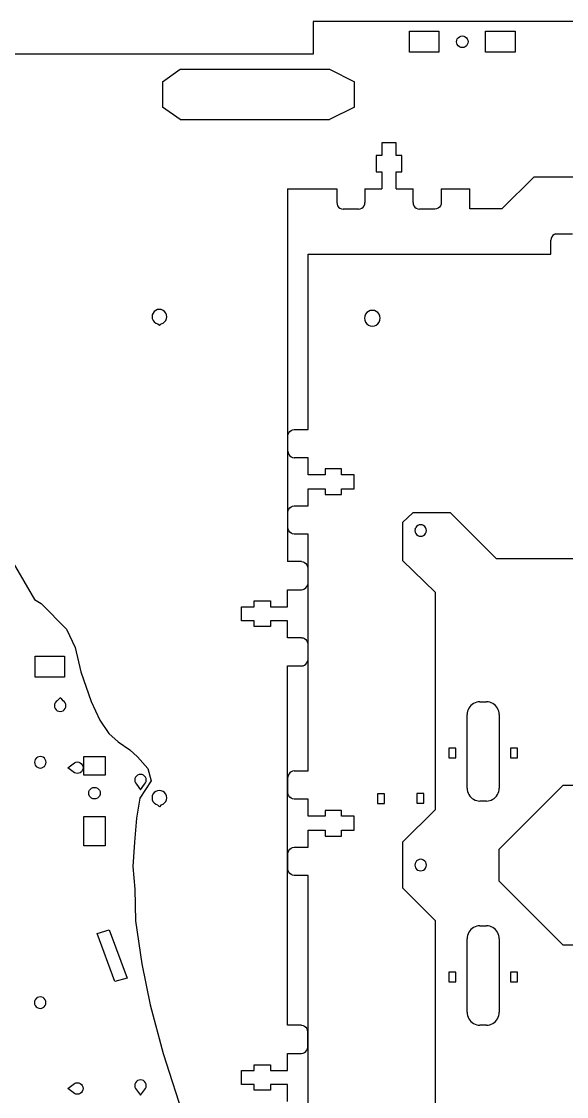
# Model space of a CAD drawing. Extents: x -217 to 647, y -204 to 340.
# Drawn here: x 221.5 to 391.5, y 4.4 to 339.5 of the extents above; entities that cross this region are included whole.
import ezdxf

# ---------------------------------------------------------------- set-up
doc = ezdxf.new("R2010")
doc.units = 0
doc.layers.add('Layer_1', color=7, linetype='CONTINUOUS')

msp = doc.modelspace()

# ---------------------------------------------------------------- linework, layer by layer
at = {"layer": 'Layer_1', "color": 3}
for p, q in [((312.513613, 339.543405), (312.510226, 329.389685)), ((511.444579, 339.530847), (312.513613, 339.543405)), ((312.510226, 329.389685), (181.555644, 329.39595))]:
    msp.add_line(p, q, dxfattribs=at)
at = {"layer": 'Layer_1', "color": 7}
for p, q in [((342.511126, 329.931298), (342.511126, 336.51811)), ((342.511126, 336.51811), (351.711062, 336.51811)), ((351.711062, 336.51811), (351.711062, 329.931298)), ((366.310954, 329.931298), (366.310954, 336.51811)), ((366.310954, 336.51811), (375.510919, 336.51811)), ((375.510919, 336.51811), (375.510919, 329.931298)), ((357.209316, 333.224662), (357.270699, 333.690074)), ((357.270699, 332.759305), (357.209316, 333.224662)), ((357.270699, 333.690074), (357.450672, 334.123765)), ((357.450672, 332.325643), (357.270699, 332.759305)), ((357.450672, 334.123765), (357.736987, 334.496157)), ((357.736987, 331.95325), (357.450672, 332.325643)), ((357.736987, 334.496157), (358.110169, 334.781907)), ((358.110169, 331.667472), (357.736987, 331.95325)), ((358.110169, 334.781907), (358.544678, 334.96157)), ((358.544678, 334.96157), (359.011022, 335.022784)), ((359.011022, 335.022784), (359.477338, 334.96157)), ((359.477338, 334.96157), (359.911848, 334.781907)), ((359.911848, 334.781907), (360.285002, 334.496157)), ((360.285002, 331.95325), (359.911848, 331.667472)), ((360.285002, 334.496157), (360.571316, 334.123765)), ((360.571316, 332.325643), (360.285002, 331.95325)), ((360.571316, 334.123765), (360.751346, 333.690074)), ((360.751346, 332.759305), (360.571316, 332.325643)), ((360.751346, 333.690074), (360.812729, 333.224662)), ((360.812729, 333.224662), (360.751346, 332.759305)), ((351.711062, 329.931298), (342.511126, 329.931298)), ((358.544678, 331.48781), (358.110169, 331.667472)), ((359.011022, 331.426567), (358.544678, 331.48781)), ((359.477338, 331.48781), (359.011022, 331.426567)), ((359.911848, 331.667472), (359.477338, 331.48781)), ((375.510919, 329.931298), (366.310954, 329.931298)), ((265.442926, 320.724334), (271.025902, 324.650214)), ((271.025902, 324.650214), (317.626407, 324.650214)), ((317.626407, 324.650214), (325.395759, 320.724334)), ((265.442926, 320.724334), (265.442926, 312.872545)), ((325.395759, 312.872545), (325.395759, 320.724334)), ((271.025902, 308.946664), (265.442926, 312.872545)), ((325.395759, 312.872545), (317.626407, 308.946664)), ((271.025902, 308.946664), (317.626407, 308.946664)), ((262.29032, 248.101026), (262.212346, 247.509347)), ((262.519104, 248.652444), (262.29032, 248.101026)), ((262.883077, 249.12596), (262.519104, 248.652444)), ((263.357418, 249.489321), (262.883077, 249.12596)), ((263.909878, 249.717783), (263.357418, 249.489321)), ((264.502706, 249.795756), (263.909878, 249.717783)), ((265.095571, 249.717926), (264.502706, 249.795756)), ((265.648102, 249.489644), (265.095571, 249.717926)), ((266.122551, 249.126426), (265.648102, 249.489644)), ((266.486667, 248.652982), (266.122551, 249.126426)), ((266.715595, 248.101637), (266.486667, 248.652982)), ((266.793713, 247.509993), (266.715595, 248.101637)), ((328.82507, 248.261639), (328.580327, 247.67075)), ((329.214424, 248.769046), (328.82507, 248.261639)), ((329.721831, 249.1584), (329.214424, 248.769046)), ((330.31272, 249.403171), (329.721831, 249.1584)), ((330.946845, 249.486653), (330.31272, 249.403171)), ((331.580942, 249.403171), (330.946845, 249.486653)), ((332.17183, 249.1584), (331.580942, 249.403171)), ((332.679238, 248.769046), (332.17183, 249.1584)), ((333.068591, 248.261639), (332.679238, 248.769046)), ((333.313363, 247.67075), (333.068591, 248.261639)), ((262.212346, 247.509347), (262.290499, 246.917632)), ((262.290499, 246.917632), (262.519428, 246.366286)), ((262.519428, 246.366286), (262.883508, 245.892878)), ((262.883508, 245.892878), (263.357993, 245.529624)), ((263.357993, 245.529624), (263.910452, 245.301342)), ((264.503353, 244.718462), (263.910452, 245.301342)), ((265.096253, 245.301486), (264.503353, 244.718462)), ((265.096253, 245.301486), (265.648676, 245.529947)), ((265.648676, 245.529947), (266.123054, 245.893345)), ((266.123054, 245.893345), (266.487026, 246.366896)), ((266.487026, 246.366896), (266.715739, 246.918242)), ((266.715739, 246.918242), (266.793713, 247.509993)), ((328.580327, 247.67075), (328.496845, 247.036653)), ((328.496845, 247.036653), (328.580327, 246.402528)), ((328.580327, 246.402528), (328.82507, 245.81164)), ((328.82507, 245.81164), (329.214424, 245.304232)), ((329.214424, 245.304232), (329.721831, 244.914879)), ((329.721831, 244.914879), (330.31272, 244.670135)), ((331.580942, 244.670135), (332.17183, 244.914879)), ((332.17183, 244.914879), (332.679238, 245.304232)), ((332.679238, 245.304232), (333.068591, 245.81164)), ((333.068591, 245.81164), (333.313363, 246.402528)), ((333.396844, 247.036653), (333.313363, 247.67075)), ((333.313363, 246.402528), (333.396844, 247.036653)), ((330.31272, 244.670135), (330.946845, 244.586654)), ((330.946845, 244.586654), (331.580942, 244.670135)), ((344.295899, 181.299009), (344.234601, 180.834076)), ((344.295899, 181.299009), (344.475731, 181.732277)), ((344.761792, 182.10433), (344.475731, 181.732277)), ((345.134579, 182.389826), (344.761792, 182.10433)), ((345.56875, 182.569292), (345.134579, 182.389826)), ((345.615288, 182.570195), (345.56875, 182.570195)), ((346.034558, 182.630477), (345.615288, 182.570195)), ((346.500394, 182.569292), (346.034558, 182.630477)), ((346.934564, 182.389826), (346.500394, 182.569292)), ((347.307352, 182.10433), (346.934564, 182.389826)), ((347.593384, 181.732277), (347.307352, 182.10433)), ((347.773216, 181.299009), (347.593384, 181.732277)), ((347.834543, 180.834076), (347.773216, 181.299009)), ((344.234601, 180.834076), (344.295899, 180.369144)), ((344.295899, 180.369144), (344.475731, 179.935904)), ((344.475731, 179.935904), (344.761792, 179.563822)), ((344.761792, 179.563822), (345.134579, 179.278355)), ((345.134579, 179.278355), (345.56875, 179.09889)), ((345.56875, 179.09889), (346.034558, 179.037676)), ((346.034558, 179.037676), (346.500394, 179.09889)), ((346.500394, 179.09889), (346.934564, 179.278355)), ((346.934564, 179.278355), (347.307352, 179.563822)), ((347.307352, 179.563822), (347.593384, 179.935904)), ((347.593384, 179.935904), (347.773216, 180.369144)), ((347.773216, 180.369144), (347.834543, 180.834076)), ((225.719245, 141.705907), (234.900865, 141.705907)), ((225.719245, 135.105915), (225.719245, 141.705907)), ((234.900865, 141.705907), (234.900865, 135.105915)), ((234.900865, 135.105915), (225.719245, 135.105915)), ((232.278569, 127.486197), (231.992565, 127.114087)), ((232.651328, 127.771749), (232.278569, 127.486197)), ((233.085414, 128.212806), (232.651328, 127.771749)), ((233.551307, 128.670938), (233.085414, 128.212806)), ((234.017199, 128.212919), (233.551307, 128.670938)), ((234.451313, 127.772003), (234.017199, 128.212919)), ((234.824157, 127.486564), (234.451313, 127.772003)), ((235.110246, 127.114567), (234.824157, 127.486564)), ((364.022696, 127.40354), (363.509532, 127.301686)), ((364.544836, 127.437688), (364.022696, 127.40354)), ((364.544836, 127.437688), (366.544747, 127.437688)), ((367.066943, 127.40354), (366.544747, 127.437688)), ((367.580051, 127.301686), (367.066943, 127.40354)), ((231.812846, 126.680848), (231.751576, 126.215858)), ((231.751576, 126.215858), (231.812959, 125.750954)), ((231.992565, 127.114087), (231.812846, 126.680848)), ((231.812959, 125.750954), (231.992847, 125.317714)), ((231.992847, 125.317714), (232.278964, 124.945689)), ((232.278964, 124.945689), (232.65178, 124.660278)), ((232.65178, 124.660278), (233.08595, 124.480897)), ((233.08595, 124.480897), (233.551815, 124.41974)), ((233.551815, 124.41974), (234.017651, 124.48101)), ((234.017651, 124.48101), (234.451765, 124.660532)), ((234.451765, 124.660532), (234.824496, 124.946056)), ((234.824496, 124.946056), (235.1105, 125.318138)), ((235.290134, 126.681327), (235.110246, 127.114567)), ((235.1105, 125.318138), (235.290275, 125.751433)), ((235.351546, 126.216366), (235.290134, 126.681327)), ((235.290275, 125.751433), (235.351546, 126.216366)), ((360.681101, 124.478871), (360.579077, 123.96675)), ((360.849305, 124.973352), (360.681101, 124.478871)), ((361.080756, 125.4417), (360.849305, 124.973352)), ((361.371388, 125.875871), (361.080756, 125.4417)), ((361.716405, 126.26847), (361.371388, 125.875871)), ((362.109794, 126.612753), (361.716405, 126.26847)), ((362.544812, 126.902877), (362.109794, 126.612753)), ((363.014062, 127.133792), (362.544812, 126.902877)), ((363.509532, 127.301686), (363.014062, 127.133792)), ((368.07552, 127.133792), (367.580051, 127.301686)), ((368.5448, 126.902877), (368.07552, 127.133792)), ((368.979817, 126.612753), (368.5448, 126.902877)), ((369.373206, 126.26847), (368.979817, 126.612753)), ((369.718167, 125.875871), (369.373206, 126.26847)), ((370.008856, 125.4417), (369.718167, 125.875871)), ((370.240306, 124.973352), (370.008856, 125.4417)), ((370.408454, 124.478871), (370.240306, 124.973352)), ((370.510534, 123.96675), (370.408454, 124.478871)), ((360.579077, 123.96675), (360.544816, 123.445655)), ((360.544816, 100.491675), (360.544816, 123.445655)), ((370.544767, 123.445655), (370.510534, 123.96675)), ((370.544767, 123.445655), (370.544767, 100.491675)), ((356.979361, 112.96463), (354.844717, 112.96463)), ((354.844717, 112.96463), (354.844717, 109.939132)), ((356.979361, 109.939132), (356.979361, 112.96463)), ((376.199795, 112.970486), (374.065151, 112.970486)), ((374.065151, 112.970486), (374.065151, 109.944988)), ((376.199795, 109.944988), (376.199795, 112.970486)), ((225.607829, 109.047742), (225.546587, 108.581858)), ((225.546587, 108.581858), (225.60797, 108.115993)), ((225.787605, 109.481893), (225.607829, 109.047742)), ((225.60797, 108.115993), (225.787859, 107.681893)), ((226.073609, 109.854725), (225.787605, 109.481893)), ((225.787859, 107.681893), (226.073976, 107.30914)), ((226.183591, 109.956077), (226.073609, 109.854725)), ((226.073976, 107.30914), (226.446791, 107.023142)), ((226.231512, 109.975939), (226.183591, 109.956071)), ((226.44634, 110.140831), (226.231512, 109.975939)), ((226.880454, 110.320713), (226.44634, 110.140831)), ((227.346318, 110.382114), (226.880454, 110.320713)), ((227.812211, 110.320849), (227.346318, 110.382114)), ((228.246353, 110.14109), (227.812211, 110.320849)), ((228.619197, 109.855089), (228.246353, 110.141091)), ((228.356787, 107.12475), (228.619535, 107.309507)), ((228.905285, 109.482338), (228.619197, 109.855089)), ((228.619535, 107.309507), (228.905539, 107.682339)), ((229.085174, 109.048238), (228.905285, 109.482338)), ((228.905539, 107.682339), (229.085315, 108.11649)), ((229.146585, 108.582374), (229.085174, 109.048238)), ((229.085315, 108.11649), (229.146585, 108.582374)), ((235.887539, 106.873634), (237.636725, 108.146372)), ((237.636725, 108.146372), (238.008835, 108.432376)), ((238.008835, 108.432376), (238.442074, 108.612095)), ((238.442074, 108.612095), (238.907063, 108.673365)), ((238.907063, 108.673365), (239.371968, 108.611982)), ((239.371968, 108.611982), (239.805207, 108.432093)), ((239.805207, 108.432093), (240.177233, 108.145976)), ((240.177233, 108.145976), (240.462644, 107.773161)), ((240.462644, 107.773161), (240.642024, 107.33899)), ((240.642024, 107.33899), (240.703182, 106.873126)), ((240.95697, 104.545255), (240.95697, 110.340208)), ((240.95697, 110.340208), (247.556963, 110.340208)), ((247.556963, 110.340208), (247.556963, 104.545283)), ((354.844717, 109.939132), (356.979361, 109.939132)), ((374.065151, 109.944988), (376.199795, 109.944988)), ((226.446791, 107.023142), (226.880962, 106.843383)), ((226.880962, 106.843383), (227.346826, 106.782115)), ((227.346826, 106.782115), (227.81269, 106.843516)), ((227.81269, 106.843516), (228.246805, 107.023398)), ((228.246805, 107.023398), (228.356787, 107.12475)), ((237.636358, 105.600784), (235.887539, 106.873634)), ((238.008355, 105.314695), (237.636358, 105.600784)), ((238.441594, 105.134806), (238.008355, 105.314695)), ((238.906555, 105.073395), (238.441594, 105.134806)), ((239.371488, 105.134665), (238.906555, 105.073395)), ((239.804784, 105.314441), (239.371488, 105.134665)), ((240.176866, 105.600445), (239.804784, 105.314441)), ((240.46239, 105.973176), (240.176866, 105.600445)), ((240.641911, 106.40729), (240.46239, 105.973176)), ((240.703182, 106.873126), (240.641911, 106.40729)), ((247.556963, 104.545255), (240.95697, 104.545255)), ((257.064201, 103.923074), (256.884425, 103.489778)), ((257.350205, 104.295156), (257.064201, 103.923074)), ((257.722936, 104.58068), (257.350205, 104.295156)), ((258.15705, 104.760202), (257.722936, 104.58068)), ((258.622886, 104.821472), (258.15705, 104.760202)), ((259.08875, 104.760314), (258.622886, 104.821472)), ((259.522921, 104.580934), (259.08875, 104.760314)), ((259.895736, 104.295523), (259.522921, 104.580934)), ((260.181853, 103.923497), (259.895736, 104.295523)), ((260.361742, 103.490258), (260.181853, 103.923497)), ((243.356141, 100.510408), (243.790679, 100.690043)), ((243.790679, 100.690043), (244.256995, 100.751313)), ((244.256995, 100.751313), (244.72331, 100.690043)), ((244.72331, 100.690043), (245.157848, 100.510408)), ((256.884425, 103.489778), (256.823155, 103.024845)), ((256.823155, 103.024845), (256.884566, 102.559884)), ((256.884566, 102.559884), (257.064455, 102.126645)), ((257.064455, 102.126645), (257.350543, 101.754648)), ((257.350543, 101.754648), (258.623394, 100.00583)), ((258.623394, 100.00583), (259.896131, 101.755015)), ((259.896131, 101.755015), (260.182135, 102.127125)), ((260.182135, 102.127125), (260.361854, 102.560364)), ((260.423125, 103.025353), (260.361742, 103.490258)), ((260.361854, 102.560364), (260.423125, 103.025353)), ((242.455288, 98.953219), (242.516671, 99.418575)), ((242.516671, 98.487778), (242.455288, 98.953219)), ((242.516671, 99.418575), (242.696644, 99.852238)), ((242.696644, 98.054144), (242.516671, 98.487778)), ((242.696644, 99.852238), (242.982987, 100.22463)), ((242.982987, 97.681723), (242.696644, 98.054144)), ((242.982987, 100.22463), (243.356141, 100.510408)), ((243.356141, 97.395945), (242.982987, 97.681723)), ((243.790679, 97.216367), (243.356141, 97.395945)), ((244.256995, 97.155068), (243.790679, 97.216367)), ((244.72331, 97.216367), (244.256995, 97.155096)), ((245.157848, 97.395945), (244.72331, 97.216367)), ((245.157848, 100.510408), (245.530974, 100.22463)), ((245.530974, 97.681723), (245.157848, 97.395945)), ((245.530974, 100.22463), (245.817317, 99.852238)), ((245.817317, 98.054144), (245.530974, 97.681723)), ((245.817317, 99.852238), (245.997318, 99.418575)), ((245.997318, 98.487778), (245.817317, 98.054144)), ((245.997318, 99.418575), (246.058701, 98.953219)), ((246.058701, 98.953219), (245.997318, 98.487778)), ((262.280019, 98.096444), (262.202045, 97.504764)), ((262.202045, 97.504764), (262.280198, 96.913049)), ((262.508803, 98.647861), (262.280019, 98.096444)), ((262.872775, 99.121377), (262.508803, 98.647861)), ((263.347117, 99.484739), (262.872775, 99.121377)), ((263.899576, 99.7132), (263.347117, 99.484739)), ((264.492405, 99.791174), (263.899576, 99.7132)), ((265.08527, 99.713344), (264.492405, 99.791174)), ((265.637801, 99.485062), (265.08527, 99.713344)), ((266.11225, 99.121844), (265.637801, 99.485062)), ((266.476366, 98.6484), (266.11225, 99.121844)), ((266.705294, 98.097054), (266.476366, 98.6484)), ((266.783411, 97.505411), (266.705294, 98.097054)), ((266.705438, 96.91366), (266.783411, 97.505411)), ((334.734916, 98.752675), (332.600272, 98.752675)), ((332.600272, 98.752675), (332.600272, 95.727177)), ((334.734916, 95.727177), (334.734916, 98.752675)), ((347.005628, 98.864365), (344.870984, 98.864365)), ((344.870984, 98.864365), (344.870984, 95.838866)), ((347.005628, 95.838866), (347.005628, 98.864365)), ((360.544816, 100.491675), (360.579077, 99.970608)), ((360.579077, 99.970608), (360.681101, 99.45846)), ((360.681101, 99.45846), (360.849305, 98.963978)), ((360.849305, 98.963978), (361.080756, 98.495658)), ((361.080756, 98.495658), (361.371388, 98.061488)), ((361.371388, 98.061488), (361.716405, 97.668888)), ((361.716405, 97.668888), (362.109794, 97.324577)), ((362.109794, 97.324577), (362.544812, 97.034481)), ((368.5448, 97.034481), (368.979817, 97.324577)), ((368.979817, 97.324577), (369.373206, 97.668888)), ((369.373206, 97.668888), (369.718167, 98.061488)), ((369.718167, 98.061488), (370.008856, 98.495658)), ((370.008856, 98.495658), (370.240278, 98.963978)), ((370.240278, 98.963978), (370.408454, 99.45846)), ((370.408454, 99.45846), (370.510534, 99.970608)), ((370.510534, 99.970608), (370.544767, 100.491675)), ((262.280198, 96.913049), (262.509126, 96.361703)), ((262.509126, 96.361703), (262.873206, 95.888295)), ((262.873206, 95.888295), (263.347692, 95.525041)), ((263.347692, 95.525041), (263.900151, 95.29676)), ((264.493052, 94.71388), (263.900151, 95.29676)), ((265.085952, 95.296903), (264.493052, 94.71388)), ((265.085952, 95.296903), (265.638375, 95.525365)), ((265.638375, 95.525365), (266.112753, 95.888762)), ((266.112753, 95.888762), (266.476725, 96.362314)), ((266.476725, 96.362314), (266.705438, 96.91366)), ((332.600272, 95.727177), (334.734916, 95.727177)), ((344.870984, 95.838866), (347.005628, 95.838866)), ((362.544812, 97.034481), (363.014062, 96.803539)), ((363.014062, 96.803539), (363.509532, 96.635701)), ((363.509532, 96.635701), (364.022696, 96.533791)), ((364.022696, 96.533791), (364.544836, 96.49967)), ((366.544747, 96.49967), (364.544836, 96.49967)), ((366.544747, 96.49967), (367.066943, 96.533791)), ((367.066943, 96.533791), (367.580051, 96.635701)), ((367.580051, 96.635701), (368.07552, 96.803539)), ((368.07552, 96.803539), (368.5448, 97.034481)), ((240.95697, 91.667793), (247.556963, 91.667793)), ((240.95697, 82.486173), (240.95697, 91.667793)), ((247.556963, 91.667793), (247.556963, 82.486173)), ((247.556963, 82.486173), (240.95697, 82.486173)), ((344.485863, 77.448146), (344.30129, 77.016939)), ((344.776072, 77.816982), (344.485863, 77.448146)), ((345.15202, 78.098273), (344.776072, 77.816982)), ((345.588167, 78.272884), (345.15202, 78.098273)), ((346.054708, 78.328905), (345.588167, 78.272884)), ((346.519839, 78.262498), (346.054708, 78.328905)), ((346.951949, 78.078207), (346.519839, 78.262498)), ((347.321491, 77.788562), (346.951949, 78.078207)), ((347.603346, 77.413348), (347.321491, 77.788562)), ((347.778324, 76.978133), (347.603346, 77.413348)), ((344.30129, 77.016939), (344.234685, 76.552711)), ((344.234685, 76.552711), (344.290819, 76.087101)), ((344.290819, 76.087101), (344.465769, 75.651858)), ((344.465769, 75.651858), (344.747652, 75.276644)), ((344.747652, 75.276644), (345.117194, 74.987027)), ((345.117194, 74.987027), (345.549305, 74.802708)), ((345.549305, 74.802708), (346.014492, 74.736329)), ((346.014492, 74.736329), (346.480977, 74.792322)), ((346.480977, 74.792322), (346.917123, 74.966933)), ((346.917123, 74.966933), (347.293071, 75.248252)), ((347.293071, 75.248252), (347.583252, 75.617088)), ((347.583252, 75.617088), (347.76791, 76.048296)), ((347.76791, 76.048296), (347.834458, 76.512523)), ((347.834458, 76.512523), (347.778324, 76.978133)), ((362.544812, 57.035746), (362.109794, 56.74565)), ((363.014062, 57.266717), (362.544812, 57.035746)), ((363.509532, 57.434555), (363.014062, 57.266717)), ((364.022696, 57.536437), (363.509532, 57.434555)), ((364.544836, 57.570586), (364.022696, 57.536437)), ((364.544836, 57.570586), (366.544747, 57.570586)), ((367.066943, 57.536437), (366.544747, 57.570586)), ((367.580051, 57.434555), (367.066943, 57.536437)), ((368.07552, 57.266717), (367.580051, 57.434555)), ((368.5448, 57.035746), (368.07552, 57.266717)), ((368.979817, 56.74565), (368.5448, 57.035746)), ((245.085252, 55.240895), (248.883653, 56.289576)), ((250.649686, 40.230426), (245.085252, 55.240895)), ((248.883653, 56.289576), (254.448087, 41.279108)), ((360.579077, 54.099619), (360.544816, 53.578581)), ((360.681101, 54.611796), (360.579077, 54.099619)), ((360.849305, 55.10625), (360.681101, 54.611796)), ((361.080756, 55.574569), (360.849305, 55.10625)), ((361.371388, 56.008768), (361.080756, 55.574569)), ((361.716405, 56.401367), (361.371388, 56.008768)), ((362.109794, 56.74565), (361.716405, 56.401367)), ((369.373206, 56.401367), (368.979817, 56.74565)), ((369.718167, 56.008768), (369.373206, 56.401367)), ((370.008856, 55.574569), (369.718167, 56.008768)), ((370.240306, 55.10625), (370.008856, 55.574569)), ((370.408454, 54.611796), (370.240306, 55.10625)), ((370.510534, 54.099619), (370.408454, 54.611796)), ((370.544767, 53.578581), (370.510534, 54.099619)), ((360.544816, 30.624544), (360.544816, 53.578581)), ((370.544767, 53.578581), (370.544767, 30.624544)), ((254.448087, 41.279108), (250.649686, 40.230426)), ((356.997508, 43.119654), (354.862864, 43.119654)), ((354.862864, 43.119654), (354.862864, 40.094155)), ((356.997508, 40.094155), (356.997508, 43.119654)), ((376.217942, 43.12551), (374.083298, 43.12551)), ((374.083298, 43.12551), (374.083298, 40.100011)), ((376.217942, 40.100011), (376.217942, 43.12551)), ((354.862864, 40.094155), (356.997508, 40.094155)), ((374.083298, 40.100011), (376.217942, 40.100011)), ((225.574894, 34.103221), (225.513623, 33.63734)), ((225.513623, 33.63734), (225.575035, 33.171473)), ((225.754641, 34.537372), (225.574894, 34.103221)), ((226.040645, 34.910207), (225.754641, 34.537372)), ((226.228549, 35.080777), (226.040645, 34.910207)), ((226.303168, 35.111694), (226.228549, 35.080777)), ((226.413404, 35.196313), (226.303168, 35.111694)), ((226.84749, 35.376196), (226.413404, 35.196313)), ((227.313383, 35.437596), (226.84749, 35.376196)), ((227.779247, 35.376328), (227.313383, 35.437596)), ((228.213389, 35.19657), (227.779247, 35.376328)), ((228.586233, 34.910571), (228.213389, 35.19657)), ((228.87235, 34.537818), (228.586233, 34.910571)), ((229.052239, 34.103721), (228.87235, 34.537818)), ((229.113622, 33.637854), (229.052239, 34.103721)), ((229.052351, 33.171972), (229.113622, 33.637854)), ((225.575035, 33.171473), (225.754923, 32.737373)), ((225.754923, 32.737373), (226.041012, 32.364622)), ((226.041012, 32.364622), (226.413856, 32.078624)), ((226.413856, 32.078624), (226.847998, 31.898865)), ((226.847998, 31.898865), (227.313891, 31.837597)), ((227.313891, 31.837597), (227.779755, 31.898998)), ((227.779755, 31.898998), (228.213841, 32.078881)), ((228.213841, 32.078881), (228.401745, 32.24945)), ((228.401745, 32.24945), (228.5866, 32.364986)), ((228.5866, 32.364986), (228.872604, 32.737819)), ((228.872604, 32.737819), (229.052351, 33.171972)), ((360.544816, 30.624544), (360.579077, 30.103506)), ((370.510534, 30.103506), (370.544767, 30.624544)), ((360.579077, 30.103506), (360.681101, 29.591354)), ((360.681101, 29.591329), (360.849305, 29.096875)), ((360.849305, 29.096875), (361.080756, 28.628556)), ((361.080756, 28.628556), (361.371388, 28.194385)), ((361.371388, 28.194385), (361.716405, 27.801786)), ((361.716405, 27.801786), (362.109794, 27.4575)), ((362.109794, 27.4575), (362.544812, 27.167378)), ((362.544812, 27.167378), (363.014062, 26.936436)), ((363.014062, 26.936436), (363.509532, 26.76857)), ((367.580051, 26.76857), (368.07552, 26.936436)), ((368.07552, 26.936436), (368.5448, 27.167378)), ((368.5448, 27.167378), (368.979817, 27.4575)), ((368.979817, 27.4575), (369.373206, 27.801786)), ((369.373206, 27.801786), (369.718167, 28.194385)), ((369.718167, 28.194385), (370.008856, 28.628556)), ((370.008856, 28.628556), (370.240306, 29.096875)), ((370.240306, 29.096875), (370.408454, 29.591329)), ((370.408454, 29.591329), (370.510534, 30.103506)), ((363.509532, 26.76857), (364.022696, 26.666716)), ((364.022696, 26.666716), (364.544836, 26.632539)), ((366.544747, 26.632539), (364.544836, 26.632539)), ((366.544747, 26.632539), (367.066943, 26.666716)), ((367.066943, 26.666716), (367.580051, 26.76857)), ((235.887539, 6.873636), (237.636725, 8.146374)), ((237.636358, 5.600786), (235.887539, 6.873636)), ((237.636725, 8.146374), (238.008835, 8.432378)), ((238.008835, 8.432378), (238.442074, 8.612097)), ((238.442074, 8.612097), (238.907063, 8.673368)), ((238.907063, 8.673368), (239.371968, 8.611984)), ((239.371968, 8.611984), (239.805207, 8.432096)), ((239.805207, 8.432096), (240.177233, 8.145979)), ((240.177233, 8.145979), (240.462644, 7.773163)), ((240.462644, 7.773163), (240.642024, 7.338993)), ((240.703182, 6.873128), (240.641911, 6.407292)), ((240.642024, 7.338993), (240.703182, 6.873128)), ((256.884424, 8.239778), (256.823154, 7.774845)), ((256.823154, 7.774845), (256.884565, 7.309884)), ((257.0642, 8.673074), (256.884424, 8.239778)), ((256.884565, 7.309884), (257.064454, 6.876645)), ((257.350204, 9.045156), (257.0642, 8.673074)), ((257.064454, 6.876645), (257.350542, 6.504648)), ((257.722934, 9.33068), (257.350204, 9.045156)), ((258.157049, 9.510202), (257.722934, 9.33068)), ((258.622885, 9.571472), (258.157049, 9.510202)), ((259.088749, 9.510314), (258.622885, 9.571472)), ((259.52292, 9.330934), (259.088749, 9.510314)), ((259.895735, 9.045523), (259.52292, 9.330934)), ((260.181852, 8.673497), (259.895735, 9.045523)), ((259.89613, 6.505015), (260.182134, 6.877125)), ((260.36174, 8.240258), (260.181852, 8.673497)), ((260.182134, 6.877125), (260.361853, 7.310364)), ((260.423124, 7.775353), (260.36174, 8.240258)), ((260.361853, 7.310364), (260.423124, 7.775353)), ((238.008355, 5.314697), (237.636358, 5.600786)), ((238.441594, 5.134809), (238.008355, 5.314697)), ((238.906555, 5.073397), (238.441594, 5.134809)), ((239.371488, 5.134668), (238.906555, 5.073397)), ((239.804784, 5.314443), (239.371488, 5.134668)), ((240.176866, 5.600447), (239.804784, 5.314443)), ((240.46239, 5.973178), (240.176866, 5.600447)), ((240.641911, 6.407292), (240.46239, 5.973178)), ((257.350542, 6.504648), (258.623393, 4.75583)), ((258.623393, 4.75583), (259.89613, 6.505015))]:
    msp.add_line(p, q, dxfattribs=at)
at = {"layer": 'Layer_1', "color": 5}
for p, q in [((338.361189, 301.737777), (333.961232, 301.737777)), ((333.961232, 301.737777), (333.961232, 297.795669)), ((338.361189, 297.795669), (338.361189, 301.737777)), ((333.961232, 297.795669), (332.161247, 297.795669)), ((332.161247, 297.795669), (332.161247, 292.705876)), ((340.161146, 297.795669), (338.361189, 297.795669)), ((340.161146, 292.705876), (340.161146, 297.795669)), ((332.161247, 292.705876), (333.961232, 292.705876)), ((333.961232, 292.705876), (333.961232, 287.416467)), ((338.361189, 287.416467), (338.361189, 292.705876)), ((338.361189, 292.705876), (340.161146, 292.705876)), ((371.40419, 281.129064), (381.404114, 291.109063)), ((381.404114, 291.109063), (491.459943, 291.109063)), ((304.461446, 287.416467), (319.861297, 287.416467)), ((304.461446, 287.416467), (304.461446, 171.14935)), ((319.861297, 287.416467), (319.861297, 283.075156)), ((328.66124, 287.416467), (333.961232, 287.416467)), ((328.66124, 287.416467), (328.66124, 283.075156)), ((338.361189, 287.416467), (343.661125, 287.416467)), ((343.661125, 283.075156), (343.661125, 287.416467)), ((352.461068, 287.416467), (361.404239, 287.416467)), ((352.461068, 287.416467), (352.461068, 283.075156)), ((361.404239, 281.129064), (361.404239, 287.416467)), ((319.861297, 283.075156), (319.929482, 282.558548)), ((319.929482, 282.558548), (320.129267, 282.077161)), ((320.129267, 282.077161), (320.447134, 281.663762)), ((320.447134, 281.663762), (320.861295, 281.346573)), ((327.661242, 281.346573), (328.075459, 281.663762)), ((328.075459, 281.663762), (328.393298, 282.077161)), ((328.393298, 282.077161), (328.593111, 282.558548)), ((328.593111, 282.558548), (328.66124, 283.075156)), ((343.661125, 283.075156), (343.729282, 282.558548)), ((343.729282, 282.558548), (343.929067, 282.077161)), ((343.929067, 282.077161), (344.246906, 281.663762)), ((344.246906, 281.663762), (344.661123, 281.346573)), ((351.875288, 281.663762), (351.46107, 281.346573)), ((352.193126, 282.077161), (351.875288, 281.663762)), ((352.392883, 282.558548), (352.193126, 282.077161)), ((352.461068, 283.075156), (352.392883, 282.558548)), ((320.861295, 281.346573), (321.343669, 281.147183)), ((321.343669, 281.147183), (321.861321, 281.079167)), ((326.661272, 281.079167), (321.861321, 281.079167)), ((326.661272, 281.079167), (327.178924, 281.147183)), ((327.178924, 281.147183), (327.661242, 281.346573)), ((344.661123, 281.346573), (345.143469, 281.147183)), ((345.143469, 281.147183), (345.661121, 281.079167)), ((350.4611, 281.079167), (345.661121, 281.079167)), ((350.978724, 281.147183), (350.4611, 281.079167)), ((351.46107, 281.346573), (350.978724, 281.147183)), ((371.40419, 281.129064), (361.404239, 281.129064)), ((308.811394, 171.14935), (304.461446, 171.14935)), ((308.811394, 171.14935), (309.329018, 171.081334)), ((309.329018, 171.081334), (309.811392, 170.881916)), ((309.811392, 170.881916), (310.225609, 170.564727)), ((310.225609, 170.564727), (310.543448, 170.151356)), ((310.543448, 170.151356), (310.743205, 169.669941)), ((310.743205, 169.669941), (310.81139, 169.153333)), ((310.81139, 169.153333), (310.81139, 164.36295)), ((310.81139, 164.36295), (310.743205, 163.846342)), ((304.461446, 157.077524), (304.461446, 162.366933)), ((304.461446, 162.366933), (308.811394, 162.366933)), ((308.811394, 162.366933), (309.329018, 162.434949)), ((309.329018, 162.434949), (309.811392, 162.634339)), ((309.811392, 162.634339), (310.225609, 162.951556)), ((310.225609, 162.951556), (310.543448, 163.364927)), ((310.543448, 163.364927), (310.743205, 163.846342)), ((294.061529, 158.873953), (299.161454, 158.873953)), ((294.061529, 157.077524), (294.061529, 158.873953)), ((299.161454, 158.873953), (299.161454, 157.077524)), ((290.111575, 152.686316), (290.111575, 157.077524)), ((290.111575, 157.077524), (294.061529, 157.077524)), ((299.161454, 157.077524), (304.461446, 157.077524)), ((294.061529, 152.686316), (290.111575, 152.686316)), ((294.061529, 150.889915), (294.061529, 152.686316)), ((299.161454, 150.889915), (294.061529, 150.889915)), ((299.161454, 152.686316), (299.161454, 150.889915)), ((304.461446, 152.686316), (299.161454, 152.686316)), ((304.461446, 147.396935), (304.461446, 152.686316)), ((308.811394, 147.396935), (304.461446, 147.396935)), ((308.811394, 147.396935), (309.329018, 147.32892)), ((309.329018, 147.32892), (309.811392, 147.129501)), ((309.811392, 147.129501), (310.225609, 146.812312)), ((310.225609, 146.812312), (310.543448, 146.398913)), ((310.543448, 146.398913), (310.743205, 145.917526)), ((310.743205, 145.917526), (310.81139, 145.400918)), ((310.81139, 145.400918), (310.81139, 140.610535)), ((304.461446, 26.571562), (304.461446, 138.61449)), ((304.461446, 138.61449), (308.811394, 138.61449)), ((308.811394, 138.61449), (309.329018, 138.682534)), ((309.329018, 138.682534), (309.811392, 138.881924)), ((309.811392, 138.881924), (310.225609, 139.199113)), ((310.225609, 139.199113), (310.543448, 139.612512)), ((310.543448, 139.612512), (310.743205, 140.093927)), ((310.81139, 140.610535), (310.743205, 140.093927)), ((308.811394, 26.571562), (304.461446, 26.571562)), ((308.811394, 26.571562), (309.329018, 26.503575)), ((309.329018, 26.503575), (309.811392, 26.304157)), ((309.811392, 26.304157), (310.225609, 25.986939)), ((310.225609, 25.986939), (310.543448, 25.573568)), ((310.543448, 25.573568), (310.743205, 25.092153)), ((310.81139, 24.575574), (310.743205, 25.092153)), ((310.81139, 19.785162), (310.81139, 24.575574)), ((304.461446, 17.789145), (308.811394, 17.789145)), ((304.461446, 12.499736), (304.461446, 17.789145)), ((308.811394, 17.789145), (309.329018, 17.857161)), ((309.329018, 17.857161), (309.811392, 18.056579)), ((309.811392, 18.056579), (310.225609, 18.373769)), ((310.225609, 18.373769), (310.543448, 18.78714)), ((310.543448, 18.78714), (310.743205, 19.268554)), ((310.743205, 19.268554), (310.81139, 19.785162)), ((294.061529, 14.296166), (299.161454, 14.296166)), ((294.061529, 12.499736), (294.061529, 14.296166)), ((299.161454, 14.296166), (299.161454, 12.499736)), ((290.111575, 12.499736), (294.061529, 12.499736)), ((290.111575, 8.108528), (290.111575, 12.499736)), ((299.161454, 12.499736), (304.461446, 12.499736)), ((294.061529, 8.108528), (290.111575, 8.108528)), ((294.061529, 6.312155), (294.061529, 8.108528)), ((304.461446, 8.108528), (299.161454, 8.108528)), ((299.161454, 8.108528), (299.161454, 6.312155)), ((304.461446, 2.819119), (304.461446, 8.108528)), ((299.161454, 6.312155), (294.061529, 6.312155))]:
    msp.add_line(p, q, dxfattribs=at)
at = {"layer": 'Layer_1', "color": 4}
for p, q in [((386.714972, 271.90427), (386.646815, 271.386646)), ((386.914757, 272.386644), (386.714972, 271.90427)), ((387.232596, 272.800861), (386.914757, 272.386644)), ((387.646813, 273.1187), (387.232596, 272.800861)), ((388.129187, 273.318485), (387.646813, 273.1187)), ((388.129187, 273.318485), (388.646811, 273.386642)), ((388.646811, 273.386642), (393.446818, 273.386642)), ((386.646815, 267.036642), (386.646815, 271.386646)), ((310.946828, 212.336669), (310.946828, 267.036642)), ((310.946828, 267.036642), (386.646815, 267.036642)), ((304.664985, 210.854297), (304.864798, 211.336671)), ((304.864798, 211.336671), (305.182637, 211.750889)), ((305.182637, 211.750889), (305.596826, 212.068699)), ((305.596826, 212.068699), (306.0792, 212.268513)), ((306.0792, 212.268513), (306.596824, 212.336669)), ((306.596824, 212.336669), (310.946828, 212.336669)), ((304.596828, 210.336673), (304.664985, 210.854297)), ((304.596828, 205.536666), (304.596828, 210.336673)), ((304.596828, 205.536666), (304.664985, 205.019042)), ((304.664985, 205.019042), (304.864798, 204.536668)), ((304.864798, 204.536668), (305.182637, 204.12245)), ((305.182637, 204.12245), (305.596826, 203.804612)), ((305.596826, 203.804612), (306.0792, 203.604827)), ((306.0792, 203.604827), (306.596824, 203.53667)), ((310.946828, 203.53667), (306.596824, 203.53667)), ((310.946828, 198.236678), (310.946828, 203.53667)), ((316.24682, 198.236678), (310.946828, 198.236678)), ((316.24682, 200.036663), (316.24682, 198.236678)), ((321.34683, 200.036663), (316.24682, 200.036663)), ((321.34683, 198.236678), (321.34683, 200.036663)), ((325.29684, 198.236678), (321.34683, 198.236678)), ((325.29684, 193.836664), (325.29684, 198.236678)), ((310.946828, 193.836664), (316.24682, 193.836664)), ((310.946828, 188.536672), (310.946828, 193.836664)), ((316.24682, 193.836664), (316.24682, 192.036679)), ((316.24682, 192.036679), (321.34683, 192.036679)), ((321.34683, 193.836664), (325.29684, 193.836664)), ((321.34683, 192.036679), (321.34683, 193.836664)), ((304.864798, 187.536674), (305.182637, 187.950891)), ((305.182637, 187.950891), (305.596826, 188.26873)), ((305.596826, 188.26873), (306.0792, 188.468515)), ((306.0792, 188.468515), (306.596824, 188.536672)), ((306.596824, 188.536672), (310.946828, 188.536672)), ((304.596828, 186.536676), (304.664985, 187.054299)), ((304.596828, 181.736668), (304.596828, 186.536676)), ((304.664985, 187.054299), (304.864798, 187.536674)), ((304.664985, 181.219045), (304.596828, 181.736668)), ((304.864798, 180.73667), (304.664985, 181.219045)), ((305.182637, 180.322453), (304.864798, 180.73667)), ((305.596826, 180.004614), (305.182637, 180.322453)), ((306.0792, 179.804829), (305.596826, 180.004614)), ((306.596824, 179.736672), (306.0792, 179.804829)), ((310.946828, 179.736672), (306.596824, 179.736672)), ((310.946828, 105.886709), (310.946828, 179.736672)), ((304.664985, 104.404336), (304.596828, 103.886684)), ((304.864798, 104.886711), (304.664985, 104.404336)), ((305.182637, 105.3009), (304.864798, 104.886711)), ((305.596826, 105.618739), (305.182637, 105.3009)), ((306.0792, 105.818552), (305.596826, 105.618739)), ((306.596824, 105.886709), (306.0792, 105.818552)), ((306.596824, 105.886709), (310.946828, 105.886709)), ((304.596828, 99.086705), (304.596828, 103.886684)), ((304.664985, 98.569053), (304.596828, 99.086705)), ((304.864798, 98.086707), (304.664985, 98.569053)), ((305.182637, 97.67249), (304.864798, 98.086707)), ((305.596826, 97.354651), (305.182637, 97.67249)), ((306.0792, 97.154838), (305.596826, 97.354651)), ((306.596824, 97.086709), (306.0792, 97.154838)), ((310.946828, 97.086709), (306.596824, 97.086709)), ((310.946828, 91.786717), (310.946828, 97.086709)), ((316.24682, 91.786717), (310.946828, 91.786717)), ((321.34683, 93.586702), (316.24682, 93.586702)), ((316.24682, 93.586702), (316.24682, 91.786717)), ((321.34683, 91.786717), (321.34683, 93.586702)), ((325.29684, 91.786717), (321.34683, 91.786717)), ((325.29684, 87.386703), (325.29684, 91.786717)), ((310.946828, 82.086711), (310.946828, 87.386703)), ((310.946828, 87.386703), (316.24682, 87.386703)), ((316.24682, 87.386703), (316.24682, 85.58669)), ((321.34683, 85.58669), (321.34683, 87.386703)), ((321.34683, 87.386703), (325.29684, 87.386703)), ((316.24682, 85.58669), (321.34683, 85.58669)), ((304.596828, 80.086715), (304.664985, 80.604339)), ((304.664985, 80.604339), (304.864798, 81.086713)), ((304.864798, 81.086713), (305.182637, 81.500931)), ((305.182637, 81.500931), (305.596826, 81.818769)), ((305.596826, 81.818769), (306.0792, 82.018554)), ((306.0792, 82.018554), (306.596824, 82.086711)), ((306.596824, 82.086711), (310.946828, 82.086711)), ((304.596828, 75.286708), (304.596828, 80.086715)), ((304.664985, 74.769084), (304.596828, 75.286708)), ((304.864798, 74.28671), (304.664985, 74.769084)), ((305.182637, 73.872492), (304.864798, 74.28671)), ((305.596826, 73.554653), (305.182637, 73.872492)), ((306.0792, 73.354868), (305.596826, 73.554653)), ((306.596824, 73.286712), (306.0792, 73.354868)), ((310.946828, 73.286712), (306.596824, 73.286712)), ((310.946828, 63.286712), (310.946828, 73.286712)), ((310.946828, -10.563294), (310.946828, 63.286712))]:
    msp.add_line(p, q, dxfattribs=at)
at = {"layer": 'Layer_1', "color": 2}
for p, q in [((343.544991, 186.312729), (340.382916, 183.318719)), ((355.367167, 186.312729), (343.544991, 186.312729)), ((369.699173, 172.014982), (355.367167, 186.312729)), ((340.382916, 183.318719), (340.382916, 171.514492)), ((214.692611, 177.681951), (225.546477, 159.323883)), ((340.382916, 171.514492), (350.531628, 161.591401)), ((423.270539, 171.997146), (369.699173, 172.014982)), ((350.531628, 161.591401), (350.544892, 93.771978)), ((225.546477, 159.323883), (227.588075, 158.086943)), ((227.588075, 158.086943), (235.472565, 150.037144)), ((235.472565, 150.037144), (238.212607, 144.415616)), ((238.212607, 144.415616), (239.943883, 136.810012)), ((239.943883, 136.810012), (243.196195, 127.563644)), ((243.196195, 127.563644), (245.92427, 121.729603)), ((245.92427, 121.729603), (248.723836, 117.503317)), ((248.723836, 117.503317), (251.595788, 114.956303)), ((251.595788, 114.956303), (255.246576, 112.466739)), ((255.246576, 112.466739), (257.625223, 110.305422)), ((257.625223, 110.305422), (260.874245, 106.63313)), ((260.874245, 106.63313), (261.990278, 102.752868)), ((261.990278, 102.752868), (258.393286, 97.427653)), ((258.393286, 97.427653), (257.361207, 91.182169)), ((257.361207, 91.182169), (256.768481, 83.646277)), ((350.544892, 93.771978), (340.37778, 83.625073)), ((256.768481, 83.646277), (256.224016, 76.105917)), ((340.37778, 83.625073), (340.37778, 69.410897)), ((256.224016, 76.105917), (256.810397, 69.013066)), ((256.810397, 69.013066), (257.060189, 59.154112)), ((340.37778, 69.410897), (350.544892, 59.263964)), ((257.060189, 59.154112), (259.05002, 45.715393)), ((350.544892, 59.263964), (350.588467, -8.331029)), ((259.05002, 45.715393), (261.610972, 32.963255)), ((261.610972, 32.963255), (265.690785, 17.826263)), ((265.690785, 17.826263), (274.821184, -10.747755))]:
    msp.add_line(p, q, dxfattribs=at)
at = {"layer": 'Layer_1', "color": 6}
for p, q in [((370.544767, 81.522616), (390.544558, 101.482642)), ((390.544558, 101.482642), (410.544462, 101.482642)), ((370.544767, 71.54259), (370.544767, 81.522616)), ((390.544558, 51.582592), (370.544767, 71.54259)), ((410.544462, 51.582592), (390.544558, 51.582592))]:
    msp.add_line(p, q, dxfattribs=at)

doc.saveas('drawing.dxf')
